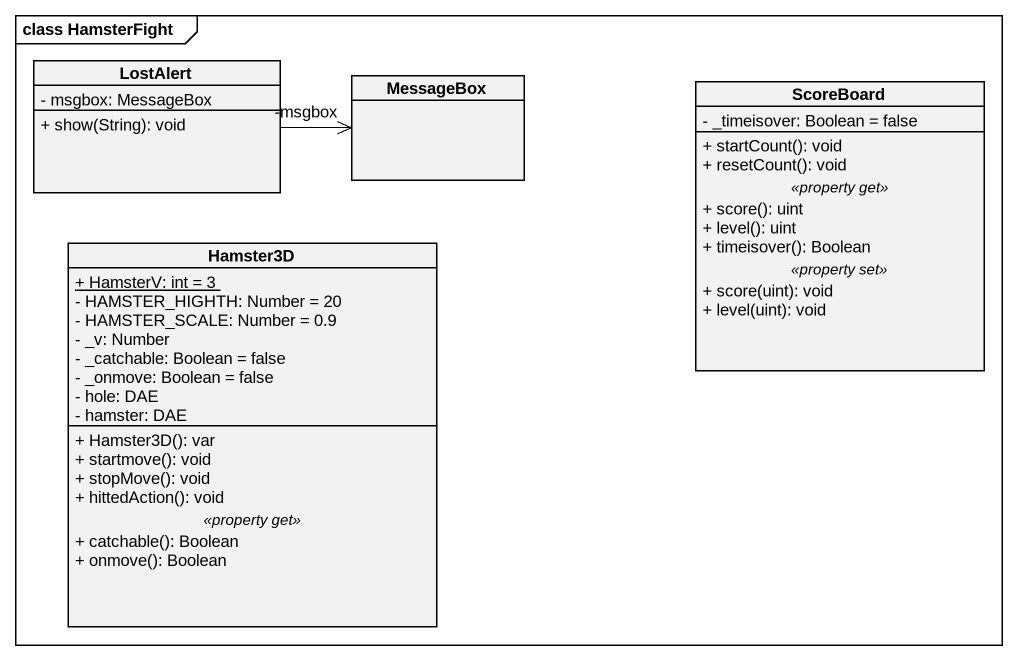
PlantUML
@startuml
mainframe class HamsterFight
hide circle
hide empty members
skinparam classAttributeIconSize 0
class LostAlert {
  - msgbox: MessageBox
  + show(String): void
}
class MessageBox
class ScoreBoard {
  - _timeisover: Boolean = false
  --
  + startCount(): void
  + resetCount(): void
  .. <<property get>> ..
  + score(): uint
  + level(): uint
  + timeisover(): Boolean
  .. <<property set>> ..
  + score(uint): void
  + level(uint): void
}
class Hamster3D {
  {static} + HamsterV: int = 3
  - HAMSTER_HIGHTH: Number = 20
  - HAMSTER_SCALE: Number = 0.9
  - _v: Number
  - _catchable: Boolean = false
  - _onmove: Boolean = false
  - hole: DAE
  - hamster: DAE
  --
  + Hamster3D(): var
  + startmove(): void
  + stopMove(): void
  + hittedAction(): void
  .. <<property get>> ..
  + catchable(): Boolean
  + onmove(): Boolean
}
LostAlert -right-> "-msgbox" MessageBox
@enduml
